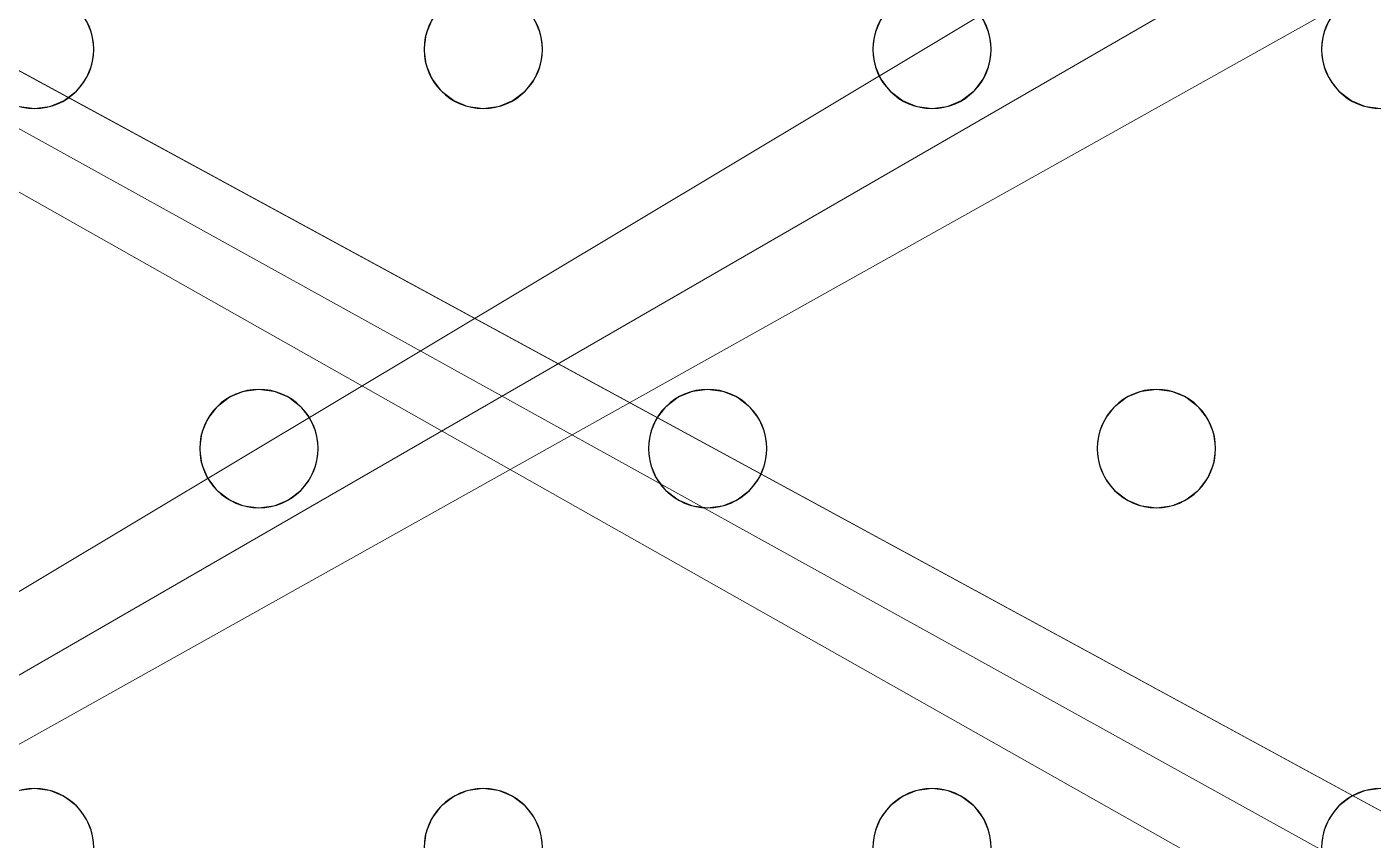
# Model space of a CAD drawing. Header units: millimetres. Extents: x -1 to 1201, y -701 to 1.
# Drawn here: x 382 to 473, y -259.5 to -204.5 of the extents above; entities that cross this region are included whole.
import ezdxf

# ---------------------------------------------------------------- set-up
doc = ezdxf.new("R2010")
doc.units = ezdxf.units.MM
doc.layers.add('IQ_200_3D', color=1, linetype='Continuous')
doc.layers.add('IQ_204_2D', color=7, linetype='Continuous')

msp = doc.modelspace()

# ---------------------------------------------------------------- linework, layer by layer
at = {"layer": 'IQ_200_3D', "lineweight": 18}
for points, invisible_edges in [([(409.418, -204, 890), (386.013, -204, 890), (386.413, -204.965, 890), (409.019, -204.965, 890)], 5), ([(386.413, -204.965, 888), (386.013, -204, 888), (409.418, -204, 888), (409.019, -204.965, 888)], 10), ([(386.413, -204.965, 890), (386.013, -204, 890), (386.013, -204, 888), (386.413, -204.965, 888)], 10), ([(409.418, -204, 890), (409.019, -204.965, 890), (409.019, -204.965, 888), (409.418, -204, 888)], 10), ([(439.752, -204, 890), (416.347, -204, 890), (416.746, -204.965, 890), (439.352, -204.965, 890)], 5), ([(416.746, -204.965, 888), (416.347, -204, 888), (439.752, -204, 888), (439.352, -204.965, 888)], 10), ([(416.746, -204.965, 890), (416.347, -204, 890), (416.347, -204, 888), (416.746, -204.965, 888)], 10), ([(439.752, -204, 890), (439.352, -204.965, 890), (439.352, -204.965, 888), (439.752, -204, 888)], 10), ([(470.085, -204, 890), (446.68, -204, 890), (447.079, -204.965, 890)], 13), ([(447.079, -204.965, 888), (446.68, -204, 888), (470.085, -204, 888), (469.685, -204.965, 888)], 10), ([(447.079, -204.965, 890), (446.68, -204, 890), (446.68, -204, 888), (447.079, -204.965, 888)], 10), ([(447.079, -204.965, 890), (447.216, -206, 890), (469.685, -204.965, 890), (470.085, -204, 890)], 10), ([(470.085, -204, 890), (469.685, -204.965, 890), (469.685, -204.965, 888), (470.085, -204, 888)], 10), ([(409.019, -204.965, 890), (386.413, -204.965, 890), (386.549, -206, 890), (408.882, -206, 890)], 5), ([(386.549, -206, 888), (386.413, -204.965, 888), (409.019, -204.965, 888), (408.882, -206, 888)], 10), ([(386.549, -206, 890), (386.413, -204.965, 890), (386.413, -204.965, 888), (386.549, -206, 888)], 2), ([(409.019, -204.965, 890), (408.882, -206, 890), (408.882, -206, 888), (409.019, -204.965, 888)], 8), ([(439.216, -206, 890), (439.352, -204.965, 890), (416.882, -206, 890), (416.746, -207.035, 890)], 10), ([(439.352, -204.965, 890), (416.746, -204.965, 890), (416.882, -206, 890)], 13), ([(416.882, -206, 888), (416.746, -204.965, 888), (439.352, -204.965, 888), (439.216, -206, 888)], 10), ([(416.882, -206, 890), (416.746, -204.965, 890), (416.746, -204.965, 888), (416.882, -206, 888)], 2), ([(439.352, -204.965, 890), (439.216, -206, 890), (439.216, -206, 888), (439.352, -204.965, 888)], 8), ([(447.216, -206, 890), (447.079, -207.035, 890), (469.549, -206, 890), (469.685, -204.965, 890)], 10), ([(447.216, -206, 888), (447.079, -204.965, 888), (469.685, -204.965, 888), (469.549, -206, 888)], 10), ([(447.216, -206, 890), (447.079, -204.965, 890), (447.079, -204.965, 888), (447.216, -206, 888)], 2), ([(469.685, -204.965, 890), (469.549, -206, 890), (469.549, -206, 888), (469.685, -204.965, 888)], 8), ([(408.882, -206, 890), (386.549, -206, 890), (386.413, -207.035, 890), (409.019, -207.035, 890)], 5), ([(386.413, -207.035, 888), (386.549, -206, 888), (408.882, -206, 888), (409.019, -207.035, 888)], 10), ([(386.413, -207.035, 890), (386.549, -206, 890), (386.549, -206, 888), (386.413, -207.035, 888)], 8), ([(408.882, -206, 890), (409.019, -207.035, 890), (409.019, -207.035, 888), (408.882, -206, 888)], 2), ([(416.746, -207.035, 890), (416.347, -208, 890), (439.352, -207.035, 890), (439.216, -206, 890)], 10), ([(416.746, -207.035, 888), (416.882, -206, 888), (439.216, -206, 888), (439.352, -207.035, 888)], 10), ([(416.746, -207.035, 890), (416.882, -206, 890), (416.882, -206, 888), (416.746, -207.035, 888)], 8), ([(439.216, -206, 890), (439.352, -207.035, 890), (439.352, -207.035, 888), (439.216, -206, 888)], 2), ([(447.079, -207.035, 890), (446.68, -208, 890), (469.685, -207.035, 890), (469.549, -206, 890)], 10), ([(447.079, -207.035, 888), (447.216, -206, 888), (469.549, -206, 888), (469.685, -207.035, 888)], 10), ([(447.079, -207.035, 890), (447.216, -206, 890), (447.216, -206, 888), (447.079, -207.035, 888)], 8), ([(469.549, -206, 890), (469.685, -207.035, 890), (469.685, -207.035, 888), (469.549, -206, 888)], 2), ([(409.019, -207.035, 890), (386.413, -207.035, 890), (386.013, -208, 890), (409.418, -208, 890)], 5), ([(386.013, -208, 888), (386.413, -207.035, 888), (409.019, -207.035, 888), (409.418, -208, 888)], 10), ([(386.013, -208, 890), (386.413, -207.035, 890), (386.413, -207.035, 888), (386.013, -208, 888)], 10), ([(409.019, -207.035, 890), (409.418, -208, 890), (409.418, -208, 888), (409.019, -207.035, 888)], 10), ([(439.352, -207.035, 890), (416.347, -208, 890), (439.752, -208, 890)], 3), ([(439.752, -208, 888), (428.049, -229, 888), (416.347, -208, 888), (439.352, -207.035, 888)], 7), ([(416.347, -208, 888), (416.746, -207.035, 888), (439.352, -207.035, 888)], 14), ([(416.347, -208, 890), (416.746, -207.035, 890), (416.746, -207.035, 888), (416.347, -208, 888)], 10), ([(439.352, -207.035, 890), (439.752, -208, 890), (439.752, -208, 888), (439.352, -207.035, 888)], 10), ([(470.085, -208, 890), (469.685, -207.035, 890), (446.68, -208, 890)], 14), ([(446.68, -208, 888), (447.079, -207.035, 888), (469.685, -207.035, 888), (470.085, -208, 888)], 10), ([(446.68, -208, 890), (447.079, -207.035, 890), (447.079, -207.035, 888), (446.68, -208, 888)], 10), ([(469.685, -207.035, 890), (470.085, -208, 890), (470.085, -208, 888), (469.685, -207.035, 888)], 10), ([(386.013, -208, 890), (385.377, -208.828, 890), (397.716, -229, 890), (409.418, -208, 890)], 14), ([(385.377, -208.828, 888), (386.013, -208, 888), (397.716, -229, 888), (396.68, -229.136, 888)], 10), ([(385.377, -208.828, 890), (386.013, -208, 890), (386.013, -208, 888), (385.377, -208.828, 888)], 10), ([(386.013, -208, 888), (409.418, -208, 888), (397.716, -229, 888)], 15), ([(410.054, -208.828, 890), (409.418, -208, 890), (397.716, -229, 890)], 14), ([(410.054, -208.828, 888), (398.751, -229.136, 888), (397.716, -229, 888), (409.418, -208, 888)], 5), ([(409.418, -208, 890), (410.054, -208.828, 890), (410.054, -208.828, 888), (409.418, -208, 888)], 10), ([(428.049, -229, 890), (439.752, -208, 890), (416.347, -208, 890), (415.711, -208.828, 890)], 11), ([(428.049, -229, 888), (427.014, -229.136, 888), (415.711, -208.828, 888), (416.347, -208, 888)], 10), ([(415.711, -208.828, 890), (416.347, -208, 890), (416.347, -208, 888), (415.711, -208.828, 888)], 10), ([(440.387, -208.828, 890), (439.752, -208, 890), (428.049, -229, 890), (429.084, -229.136, 890)], 10), ([(440.387, -208.828, 888), (429.084, -229.136, 888), (428.049, -229, 888), (439.752, -208, 888)], 5), ([(439.752, -208, 890), (440.387, -208.828, 890), (440.387, -208.828, 888), (439.752, -208, 888)], 10), ([(446.68, -208, 890), (446.044, -208.828, 890), (458.382, -229, 890), (470.085, -208, 890)], 14), ([(446.044, -208.828, 888), (446.68, -208, 888), (458.382, -229, 888), (457.347, -229.136, 888)], 10), ([(446.044, -208.828, 890), (446.68, -208, 890), (446.68, -208, 888), (446.044, -208.828, 888)], 10), ([(470.085, -208, 888), (470.721, -208.828, 888), (458.382, -229, 888), (446.68, -208, 888)], 14), ([(470.721, -208.828, 890), (470.085, -208, 890), (458.382, -229, 890), (459.418, -229.136, 890)], 10), ([(470.085, -208, 890), (470.721, -208.828, 890), (470.721, -208.828, 888), (470.085, -208, 888)], 10), ([(385.377, -208.828, 890), (384.549, -209.464, 890), (396.68, -229.136, 890), (397.716, -229, 890)], 10), ([(384.549, -209.464, 888), (385.377, -208.828, 888), (396.68, -229.136, 888), (395.716, -229.536, 888)], 10), ([(384.549, -209.464, 890), (385.377, -208.828, 890), (385.377, -208.828, 888), (384.549, -209.464, 888)], 10), ([(398.751, -229.136, 890), (410.882, -209.464, 890), (410.054, -208.828, 890), (397.716, -229, 890)], 5), ([(410.882, -209.464, 888), (398.751, -229.136, 888), (410.054, -208.828, 888)], 3), ([(410.054, -208.828, 890), (410.882, -209.464, 890), (410.882, -209.464, 888), (410.054, -208.828, 888)], 10), ([(415.711, -208.828, 890), (414.882, -209.464, 890), (427.014, -229.136, 890), (428.049, -229, 890)], 10), ([(427.014, -229.136, 888), (426.049, -229.536, 888), (414.882, -209.464, 888), (415.711, -208.828, 888)], 10), ([(414.882, -209.464, 890), (415.711, -208.828, 890), (415.711, -208.828, 888), (414.882, -209.464, 888)], 10), ([(441.216, -209.464, 890), (440.387, -208.828, 890), (429.084, -229.136, 890), (430.049, -229.536, 890)], 10), ([(429.084, -229.136, 888), (440.387, -208.828, 888), (441.216, -209.464, 888)], 13), ([(440.387, -208.828, 890), (441.216, -209.464, 890), (441.216, -209.464, 888), (440.387, -208.828, 888)], 10), ([(446.044, -208.828, 890), (445.216, -209.464, 890), (457.347, -229.136, 890), (458.382, -229, 890)], 10), ([(445.216, -209.464, 888), (446.044, -208.828, 888), (457.347, -229.136, 888), (456.382, -229.536, 888)], 10), ([(445.216, -209.464, 890), (446.044, -208.828, 890), (446.044, -208.828, 888), (445.216, -209.464, 888)], 10), ([(470.721, -208.828, 888), (471.549, -209.464, 888), (459.418, -229.136, 888), (458.382, -229, 888)], 10), ([(471.549, -209.464, 890), (470.721, -208.828, 890), (459.418, -229.136, 890), (460.382, -229.536, 890)], 10), ([(470.721, -208.828, 890), (471.549, -209.464, 890), (471.549, -209.464, 888), (470.721, -208.828, 888)], 10), ([(381.514, -209.864, 888), (382.549, -210, 888), (370.211, -230.172, 888), (369.382, -229.536, 888)], 10), ([(381.514, -209.864, 890), (370.211, -230.172, 890), (382.549, -210, 890)], 3), ([(370.847, -231, 890), (394.252, -231, 890), (382.549, -210, 890), (370.211, -230.172, 890)], 7), ([(370.847, -231, 888), (370.211, -230.172, 888), (382.549, -210, 888), (394.252, -231, 888)], 14), ([(382.549, -210, 888), (381.514, -209.864, 888), (381.514, -209.864, 890), (382.549, -210, 890)], 10), ([(383.584, -209.864, 890), (382.549, -210, 890), (394.887, -230.172, 890), (395.716, -229.536, 890)], 10), ([(394.887, -230.172, 888), (382.549, -210, 888), (383.584, -209.864, 888), (395.716, -229.536, 888)], 5), ([(383.584, -209.864, 888), (382.549, -210, 888), (382.549, -210, 890), (383.584, -209.864, 890)], 10), ([(394.252, -231, 890), (394.887, -230.172, 890), (382.549, -210, 890)], 14), ([(382.549, -210, 888), (394.887, -230.172, 888), (394.252, -231, 888)], 13), ([(384.549, -209.464, 890), (383.584, -209.864, 890), (395.716, -229.536, 890), (396.68, -229.136, 890)], 10), ([(395.716, -229.536, 888), (383.584, -209.864, 888), (384.549, -209.464, 888)], 13), ([(383.584, -209.864, 890), (384.549, -209.464, 890), (384.549, -209.464, 888), (383.584, -209.864, 888)], 10), ([(410.882, -209.464, 890), (398.751, -229.136, 890), (399.716, -229.536, 890)], 13), ([(399.716, -229.536, 888), (398.751, -229.136, 888), (410.882, -209.464, 888), (411.847, -209.864, 888)], 10), ([(411.847, -209.864, 890), (410.882, -209.464, 890), (399.716, -229.536, 890), (400.544, -230.172, 890)], 10), ([(411.847, -209.864, 888), (412.882, -210, 888), (400.544, -230.172, 888), (399.716, -229.536, 888)], 10), ([(412.882, -210, 890), (411.847, -209.864, 890), (400.544, -230.172, 890), (401.18, -231, 890)], 10), ([(401.18, -231, 888), (400.544, -230.172, 888), (412.882, -210, 888), (424.585, -231, 888)], 14), ([(424.585, -231, 890), (412.882, -210, 890), (401.18, -231, 890), (424.185, -231.965, 890)], 7), ([(410.882, -209.464, 890), (411.847, -209.864, 890), (411.847, -209.864, 888), (410.882, -209.464, 888)], 10), ([(412.882, -210, 888), (411.847, -209.864, 888), (411.847, -209.864, 890), (412.882, -210, 890)], 10), ([(425.221, -230.172, 890), (426.049, -229.536, 890), (413.918, -209.864, 890), (412.882, -210, 890)], 10), ([(425.221, -230.172, 888), (424.585, -231, 888), (412.882, -210, 888), (413.918, -209.864, 888)], 10), ([(413.918, -209.864, 888), (412.882, -210, 888), (412.882, -210, 890), (413.918, -209.864, 890)], 10), ([(425.221, -230.172, 890), (412.882, -210, 890), (424.585, -231, 890)], 3), ([(414.882, -209.464, 890), (413.918, -209.864, 890), (426.049, -229.536, 890), (427.014, -229.136, 890)], 10), ([(426.049, -229.536, 888), (425.221, -230.172, 888), (413.918, -209.864, 888), (414.882, -209.464, 888)], 10), ([(413.918, -209.864, 890), (414.882, -209.464, 890), (414.882, -209.464, 888), (413.918, -209.864, 888)], 10), ([(430.049, -229.536, 888), (429.084, -229.136, 888), (441.216, -209.464, 888), (442.18, -209.864, 888)], 10), ([(442.18, -209.864, 890), (441.216, -209.464, 890), (430.049, -229.536, 890), (430.878, -230.172, 890)], 10), ([(442.18, -209.864, 888), (443.216, -210, 888), (430.878, -230.172, 888), (430.049, -229.536, 888)], 10), ([(443.216, -210, 890), (442.18, -209.864, 890), (430.878, -230.172, 890), (431.513, -231, 890)], 10), ([(431.513, -231, 888), (430.878, -230.172, 888), (443.216, -210, 888), (454.918, -231, 888)], 14), ([(443.216, -210, 890), (431.513, -231, 890), (454.918, -231, 890), (455.554, -230.172, 890)], 11), ([(441.216, -209.464, 890), (442.18, -209.864, 890), (442.18, -209.864, 888), (441.216, -209.464, 888)], 10), ([(443.216, -210, 888), (442.18, -209.864, 888), (442.18, -209.864, 890), (443.216, -210, 890)], 10), ([(444.251, -209.864, 890), (443.216, -210, 890), (455.554, -230.172, 890), (456.382, -229.536, 890)], 10), ([(443.216, -210, 888), (444.251, -209.864, 888), (455.554, -230.172, 888), (454.918, -231, 888)], 10), ([(444.251, -209.864, 888), (443.216, -210, 888), (443.216, -210, 890), (444.251, -209.864, 890)], 10), ([(445.216, -209.464, 890), (444.251, -209.864, 890), (456.382, -229.536, 890), (457.347, -229.136, 890)], 10), ([(444.251, -209.864, 888), (445.216, -209.464, 888), (456.382, -229.536, 888), (455.554, -230.172, 888)], 10), ([(444.251, -209.864, 890), (445.216, -209.464, 890), (445.216, -209.464, 888), (444.251, -209.864, 888)], 10), ([(460.382, -229.536, 888), (459.418, -229.136, 888), (471.549, -209.464, 888), (472.514, -209.864, 888)], 10), ([(471.549, -209.464, 890), (460.382, -229.536, 890), (472.514, -209.864, 890)], 3), ([(461.211, -230.172, 890), (473.549, -210, 890), (472.514, -209.864, 890), (460.382, -229.536, 890)], 5), ([(461.211, -230.172, 888), (460.382, -229.536, 888), (472.514, -209.864, 888), (473.549, -210, 888)], 10), ([(461.847, -231, 890), (485.252, -231, 890), (473.549, -210, 890), (461.211, -230.172, 890)], 7), ([(461.847, -231, 888), (461.211, -230.172, 888), (473.549, -210, 888), (485.252, -231, 888)], 14), ([(471.549, -209.464, 890), (472.514, -209.864, 890), (472.514, -209.864, 888), (471.549, -209.464, 888)], 10), ([(473.549, -210, 888), (472.514, -209.864, 888), (472.514, -209.864, 890), (473.549, -210, 890)], 10), ([(396.68, -229.136, 890), (395.716, -229.536, 890), (395.716, -229.536, 888), (396.68, -229.136, 888)], 10), ([(396.68, -229.136, 888), (397.716, -229, 888), (397.716, -229, 890), (396.68, -229.136, 890)], 10), ([(397.716, -229, 888), (398.751, -229.136, 888), (398.751, -229.136, 890), (397.716, -229, 890)], 10), ([(399.716, -229.536, 890), (398.751, -229.136, 890), (398.751, -229.136, 888), (399.716, -229.536, 888)], 10), ([(427.014, -229.136, 890), (426.049, -229.536, 890), (426.049, -229.536, 888), (427.014, -229.136, 888)], 10), ([(427.014, -229.136, 888), (428.049, -229, 888), (428.049, -229, 890), (427.014, -229.136, 890)], 10), ([(428.049, -229, 888), (429.084, -229.136, 888), (429.084, -229.136, 890), (428.049, -229, 890)], 10), ([(430.049, -229.536, 890), (429.084, -229.136, 890), (429.084, -229.136, 888), (430.049, -229.536, 888)], 10), ([(457.347, -229.136, 890), (456.382, -229.536, 890), (456.382, -229.536, 888), (457.347, -229.136, 888)], 10), ([(457.347, -229.136, 888), (458.382, -229, 888), (458.382, -229, 890), (457.347, -229.136, 890)], 10), ([(458.382, -229, 888), (459.418, -229.136, 888), (459.418, -229.136, 890), (458.382, -229, 890)], 10), ([(460.382, -229.536, 890), (459.418, -229.136, 890), (459.418, -229.136, 888), (460.382, -229.536, 888)], 10), ([(394.887, -230.172, 890), (394.252, -231, 890), (394.252, -231, 888), (394.887, -230.172, 888)], 10), ([(395.716, -229.536, 890), (394.887, -230.172, 890), (394.887, -230.172, 888), (395.716, -229.536, 888)], 10), ([(400.544, -230.172, 890), (399.716, -229.536, 890), (399.716, -229.536, 888), (400.544, -230.172, 888)], 10), ([(401.18, -231, 890), (400.544, -230.172, 890), (400.544, -230.172, 888), (401.18, -231, 888)], 10), ([(425.221, -230.172, 890), (424.585, -231, 890), (424.585, -231, 888), (425.221, -230.172, 888)], 10), ([(426.049, -229.536, 890), (425.221, -230.172, 890), (425.221, -230.172, 888), (426.049, -229.536, 888)], 10), ([(430.878, -230.172, 890), (430.049, -229.536, 890), (430.049, -229.536, 888), (430.878, -230.172, 888)], 10), ([(431.513, -231, 890), (430.878, -230.172, 890), (430.878, -230.172, 888), (431.513, -231, 888)], 10), ([(455.554, -230.172, 890), (454.918, -231, 890), (454.918, -231, 888), (455.554, -230.172, 888)], 10), ([(456.382, -229.536, 890), (455.554, -230.172, 890), (455.554, -230.172, 888), (456.382, -229.536, 888)], 10), ([(461.211, -230.172, 890), (460.382, -229.536, 890), (460.382, -229.536, 888), (461.211, -230.172, 888)], 10), ([(461.847, -231, 890), (461.211, -230.172, 890), (461.211, -230.172, 888), (461.847, -231, 888)], 10), ([(370.847, -231, 890), (371.246, -231.965, 890), (393.852, -231.965, 890), (394.252, -231, 890)], 10), ([(393.852, -231.965, 888), (371.246, -231.965, 888), (370.847, -231, 888), (394.252, -231, 888)], 5), ([(394.252, -231, 890), (393.852, -231.965, 890), (393.852, -231.965, 888), (394.252, -231, 888)], 10), ([(401.18, -231, 890), (401.579, -231.965, 890), (424.185, -231.965, 890)], 14), ([(424.185, -231.965, 888), (401.579, -231.965, 888), (401.18, -231, 888), (424.585, -231, 888)], 5), ([(401.579, -231.965, 890), (401.18, -231, 890), (401.18, -231, 888), (401.579, -231.965, 888)], 10), ([(424.585, -231, 890), (424.185, -231.965, 890), (424.185, -231.965, 888), (424.585, -231, 888)], 10), ([(431.513, -231, 890), (431.913, -231.965, 890), (454.519, -231.965, 890), (454.918, -231, 890)], 10), ([(454.519, -231.965, 888), (431.913, -231.965, 888), (431.513, -231, 888), (454.918, -231, 888)], 5), ([(431.913, -231.965, 890), (431.513, -231, 890), (431.513, -231, 888), (431.913, -231.965, 888)], 10), ([(454.918, -231, 890), (454.519, -231.965, 890), (454.519, -231.965, 888), (454.918, -231, 888)], 10), ([(484.852, -231.965, 890), (461.847, -231, 890), (462.246, -231.965, 890), (484.716, -233, 890)], 5), ([(485.252, -231, 890), (461.847, -231, 890), (484.852, -231.965, 890)], 3), ([(484.852, -231.965, 888), (462.246, -231.965, 888), (461.847, -231, 888), (485.252, -231, 888)], 5), ([(462.246, -231.965, 890), (461.847, -231, 890), (461.847, -231, 888), (462.246, -231.965, 888)], 10), ([(371.246, -231.965, 890), (371.382, -233, 890), (393.716, -233, 890), (393.852, -231.965, 890)], 10), ([(393.716, -233, 888), (371.382, -233, 888), (371.246, -231.965, 888), (393.852, -231.965, 888)], 5), ([(393.852, -231.965, 890), (393.716, -233, 890), (393.716, -233, 888), (393.852, -231.965, 888)], 8), ([(401.579, -231.965, 890), (401.716, -233, 890), (424.049, -233, 890), (424.185, -231.965, 890)], 10), ([(424.049, -233, 888), (401.716, -233, 888), (401.579, -231.965, 888), (424.185, -231.965, 888)], 5), ([(401.716, -233, 890), (401.579, -231.965, 890), (401.579, -231.965, 888), (401.716, -233, 888)], 2), ([(424.185, -231.965, 890), (424.049, -233, 890), (424.049, -233, 888), (424.185, -231.965, 888)], 8), ([(431.913, -231.965, 890), (432.049, -233, 890), (454.382, -233, 890), (454.519, -231.965, 890)], 10), ([(454.382, -233, 888), (432.049, -233, 888), (431.913, -231.965, 888), (454.519, -231.965, 888)], 5), ([(432.049, -233, 890), (431.913, -231.965, 890), (431.913, -231.965, 888), (432.049, -233, 888)], 2), ([(454.519, -231.965, 890), (454.382, -233, 890), (454.382, -233, 888), (454.519, -231.965, 888)], 8), ([(484.716, -233, 890), (462.246, -231.965, 890), (462.382, -233, 890)], 13), ([(484.716, -233, 888), (462.382, -233, 888), (462.246, -231.965, 888), (484.852, -231.965, 888)], 5), ([(462.382, -233, 890), (462.246, -231.965, 890), (462.246, -231.965, 888), (462.382, -233, 888)], 2), ([(393.716, -233, 890), (371.382, -233, 890), (371.246, -234.035, 890), (393.852, -234.035, 890)], 5), ([(393.716, -233, 888), (393.852, -234.035, 888), (371.246, -234.035, 888), (371.382, -233, 888)], 10), ([(393.716, -233, 890), (393.852, -234.035, 890), (393.852, -234.035, 888), (393.716, -233, 888)], 2), ([(424.049, -233, 890), (401.716, -233, 890), (401.579, -234.035, 890), (424.185, -234.035, 890)], 5), ([(424.049, -233, 888), (424.185, -234.035, 888), (401.579, -234.035, 888), (401.716, -233, 888)], 10), ([(401.579, -234.035, 890), (401.716, -233, 890), (401.716, -233, 888), (401.579, -234.035, 888)], 8), ([(424.049, -233, 890), (424.185, -234.035, 890), (424.185, -234.035, 888), (424.049, -233, 888)], 2), ([(454.382, -233, 890), (432.049, -233, 890), (431.913, -234.035, 890), (454.519, -234.035, 890)], 5), ([(454.382, -233, 888), (454.519, -234.035, 888), (431.913, -234.035, 888), (432.049, -233, 888)], 10), ([(431.913, -234.035, 890), (432.049, -233, 890), (432.049, -233, 888), (431.913, -234.035, 888)], 8), ([(454.382, -233, 890), (454.519, -234.035, 890), (454.519, -234.035, 888), (454.382, -233, 888)], 2), ([(484.716, -233, 890), (462.382, -233, 890), (462.246, -234.035, 890), (484.852, -234.035, 890)], 5), ([(484.716, -233, 888), (484.852, -234.035, 888), (462.246, -234.035, 888), (462.382, -233, 888)], 10), ([(462.246, -234.035, 890), (462.382, -233, 890), (462.382, -233, 888), (462.246, -234.035, 888)], 8), ([(393.852, -234.035, 890), (371.246, -234.035, 890), (370.847, -235, 890)], 13), ([(370.847, -235, 890), (382.549, -256, 890), (394.252, -235, 890), (393.852, -234.035, 890)], 11), ([(393.852, -234.035, 888), (394.252, -235, 888), (370.847, -235, 888), (371.246, -234.035, 888)], 10), ([(393.852, -234.035, 890), (394.252, -235, 890), (394.252, -235, 888), (393.852, -234.035, 888)], 10), ([(424.185, -234.035, 890), (401.579, -234.035, 890), (401.18, -235, 890), (424.585, -235, 890)], 5), ([(401.18, -235, 888), (424.185, -234.035, 888), (424.585, -235, 888), (412.882, -256, 888)], 13), ([(424.185, -234.035, 888), (401.18, -235, 888), (401.579, -234.035, 888)], 13), ([(401.18, -235, 890), (401.579, -234.035, 890), (401.579, -234.035, 888), (401.18, -235, 888)], 10), ([(424.185, -234.035, 890), (424.585, -235, 890), (424.585, -235, 888), (424.185, -234.035, 888)], 10), ([(454.519, -234.035, 890), (431.913, -234.035, 890), (431.513, -235, 890)], 13), ([(431.513, -235, 890), (443.216, -256, 890), (454.918, -235, 890), (454.519, -234.035, 890)], 11), ([(431.513, -235, 888), (454.519, -234.035, 888), (454.918, -235, 888), (443.216, -256, 888)], 13), ([(454.519, -234.035, 888), (431.513, -235, 888), (431.913, -234.035, 888)], 13), ([(431.513, -235, 890), (431.913, -234.035, 890), (431.913, -234.035, 888), (431.513, -235, 888)], 10), ([(454.519, -234.035, 890), (454.918, -235, 890), (454.918, -235, 888), (454.519, -234.035, 888)], 10), ([(484.852, -234.035, 890), (462.246, -234.035, 890), (461.847, -235, 890), (485.252, -235, 890)], 5), ([(484.852, -234.035, 888), (485.252, -235, 888), (461.847, -235, 888), (462.246, -234.035, 888)], 10), ([(461.847, -235, 890), (462.246, -234.035, 890), (462.246, -234.035, 888), (461.847, -235, 888)], 10), ([(370.847, -235, 890), (370.211, -235.828, 890), (382.549, -256, 890)], 14), ([(382.549, -256, 888), (370.211, -235.828, 888), (370.847, -235, 888), (394.252, -235, 888)], 13), ([(394.887, -235.828, 890), (394.252, -235, 890), (382.549, -256, 890), (383.584, -256.136, 890)], 10), ([(394.887, -235.828, 888), (383.584, -256.136, 888), (382.549, -256, 888), (394.252, -235, 888)], 5), ([(394.252, -235, 890), (394.887, -235.828, 890), (394.887, -235.828, 888), (394.252, -235, 888)], 10), ([(412.882, -256, 890), (424.585, -235, 890), (401.18, -235, 890), (400.544, -235.828, 890)], 11), ([(400.544, -235.828, 888), (401.18, -235, 888), (412.882, -256, 888)], 14), ([(400.544, -235.828, 890), (401.18, -235, 890), (401.18, -235, 888), (400.544, -235.828, 888)], 10), ([(425.221, -235.828, 890), (424.585, -235, 890), (412.882, -256, 890), (413.918, -256.136, 890)], 10), ([(425.221, -235.828, 888), (413.918, -256.136, 888), (412.882, -256, 888), (424.585, -235, 888)], 5), ([(424.585, -235, 890), (425.221, -235.828, 890), (425.221, -235.828, 888), (424.585, -235, 888)], 10), ([(443.216, -256, 890), (431.513, -235, 890), (430.878, -235.828, 890)], 13), ([(443.216, -256, 888), (442.18, -256.136, 888), (430.878, -235.828, 888), (431.513, -235, 888)], 10), ([(430.878, -235.828, 890), (431.513, -235, 890), (431.513, -235, 888), (430.878, -235.828, 888)], 10), ([(455.554, -235.828, 890), (454.918, -235, 890), (443.216, -256, 890), (444.251, -256.136, 890)], 10), ([(455.554, -235.828, 888), (444.251, -256.136, 888), (443.216, -256, 888), (454.918, -235, 888)], 5), ([(454.918, -235, 890), (455.554, -235.828, 890), (455.554, -235.828, 888), (454.918, -235, 888)], 10), ([(461.847, -235, 890), (461.211, -235.828, 890), (473.549, -256, 890), (485.252, -235, 890)], 14), ([(473.549, -256, 888), (472.514, -256.136, 888), (461.211, -235.828, 888), (461.847, -235, 888)], 10), ([(461.211, -235.828, 890), (461.847, -235, 890), (461.847, -235, 888), (461.211, -235.828, 888)], 10), ([(473.549, -256, 888), (461.847, -235, 888), (485.252, -235, 888), (485.887, -235.828, 888)], 11), ([(370.211, -235.828, 890), (369.382, -236.464, 890), (381.514, -256.136, 890), (382.549, -256, 890)], 10), ([(370.211, -235.828, 888), (382.549, -256, 888), (381.514, -256.136, 888), (369.382, -236.464, 888)], 5), ([(383.584, -256.136, 890), (384.549, -256.536, 890), (395.716, -236.464, 890), (394.887, -235.828, 890)], 10), ([(395.716, -236.464, 888), (384.549, -256.536, 888), (383.584, -256.136, 888), (394.887, -235.828, 888)], 5), ([(384.549, -256.536, 890), (385.377, -257.172, 890), (396.68, -236.864, 890), (395.716, -236.464, 890)], 10), ([(384.549, -256.536, 888), (395.716, -236.464, 888), (396.68, -236.864, 888)], 13), ([(394.887, -235.828, 890), (395.716, -236.464, 890), (395.716, -236.464, 888), (394.887, -235.828, 888)], 10), ([(395.716, -236.464, 890), (396.68, -236.864, 890), (396.68, -236.864, 888), (395.716, -236.464, 888)], 10), ([(399.716, -236.464, 890), (398.751, -236.864, 890), (410.882, -256.536, 890), (411.847, -256.136, 890)], 10), ([(399.716, -236.464, 888), (411.847, -256.136, 888), (410.882, -256.536, 888), (398.751, -236.864, 888)], 5), ([(398.751, -236.864, 890), (399.716, -236.464, 890), (399.716, -236.464, 888), (398.751, -236.864, 888)], 10), ([(400.544, -235.828, 890), (399.716, -236.464, 890), (411.847, -256.136, 890), (412.882, -256, 890)], 10), ([(400.544, -235.828, 888), (412.882, -256, 888), (411.847, -256.136, 888), (399.716, -236.464, 888)], 5), ([(399.716, -236.464, 890), (400.544, -235.828, 890), (400.544, -235.828, 888), (399.716, -236.464, 888)], 10), ([(413.918, -256.136, 890), (414.882, -256.536, 890), (426.049, -236.464, 890), (425.221, -235.828, 890)], 10), ([(426.049, -236.464, 888), (414.882, -256.536, 888), (413.918, -256.136, 888), (425.221, -235.828, 888)], 5), ([(414.882, -256.536, 890), (415.711, -257.172, 890), (427.014, -236.864, 890), (426.049, -236.464, 890)], 10), ([(414.882, -256.536, 888), (426.049, -236.464, 888), (427.014, -236.864, 888)], 13), ([(425.221, -235.828, 890), (426.049, -236.464, 890), (426.049, -236.464, 888), (425.221, -235.828, 888)], 10), ([(426.049, -236.464, 890), (427.014, -236.864, 890), (427.014, -236.864, 888), (426.049, -236.464, 888)], 10), ([(430.049, -236.464, 890), (429.084, -236.864, 890), (441.216, -256.536, 890), (442.18, -256.136, 890)], 10), ([(430.049, -236.464, 888), (442.18, -256.136, 888), (441.216, -256.536, 888), (429.084, -236.864, 888)], 5), ([(429.084, -236.864, 890), (430.049, -236.464, 890), (430.049, -236.464, 888), (429.084, -236.864, 888)], 10), ([(430.878, -235.828, 890), (430.049, -236.464, 890), (442.18, -256.136, 890), (443.216, -256, 890)], 10), ([(442.18, -256.136, 888), (430.049, -236.464, 888), (430.878, -235.828, 888)], 13), ([(430.049, -236.464, 890), (430.878, -235.828, 890), (430.878, -235.828, 888), (430.049, -236.464, 888)], 10), ([(444.251, -256.136, 890), (445.216, -256.536, 890), (456.382, -236.464, 890), (455.554, -235.828, 890)], 10), ([(455.554, -235.828, 888), (456.382, -236.464, 888), (444.251, -256.136, 888)], 14), ([(445.216, -256.536, 888), (444.251, -256.136, 888), (456.382, -236.464, 888), (457.347, -236.864, 888)], 10), ([(445.216, -256.536, 890), (446.044, -257.172, 890), (457.347, -236.864, 890), (456.382, -236.464, 890)], 10), ([(455.554, -235.828, 890), (456.382, -236.464, 890), (456.382, -236.464, 888), (455.554, -235.828, 888)], 10), ([(456.382, -236.464, 890), (457.347, -236.864, 890), (457.347, -236.864, 888), (456.382, -236.464, 888)], 10), ([(460.382, -236.464, 890), (459.418, -236.864, 890), (471.549, -256.536, 890), (472.514, -256.136, 890)], 10), ([(471.549, -256.536, 888), (470.721, -257.172, 888), (459.418, -236.864, 888), (460.382, -236.464, 888)], 10), ([(459.418, -236.864, 890), (460.382, -236.464, 890), (460.382, -236.464, 888), (459.418, -236.864, 888)], 10), ([(461.211, -235.828, 890), (460.382, -236.464, 890), (472.514, -256.136, 890), (473.549, -256, 890)], 10), ([(472.514, -256.136, 888), (471.549, -256.536, 888), (460.382, -236.464, 888), (461.211, -235.828, 888)], 10), ([(460.382, -236.464, 890), (461.211, -235.828, 890), (461.211, -235.828, 888), (460.382, -236.464, 888)], 10), ([(385.377, -257.172, 888), (384.549, -256.536, 888), (396.68, -236.864, 888), (397.716, -237, 888)], 10), ([(385.377, -257.172, 890), (386.013, -258, 890), (397.716, -237, 890), (396.68, -236.864, 890)], 10), ([(386.013, -258, 888), (385.377, -257.172, 888), (397.716, -237, 888), (409.418, -258, 888)], 14), ([(409.418, -258, 890), (397.716, -237, 890), (386.013, -258, 890), (409.019, -258.965, 890)], 7), ([(397.716, -237, 888), (396.68, -236.864, 888), (396.68, -236.864, 890), (397.716, -237, 890)], 10), ([(397.716, -237, 890), (409.418, -258, 890), (410.054, -257.172, 890), (398.751, -236.864, 890)], 5), ([(410.054, -257.172, 888), (409.418, -258, 888), (397.716, -237, 888), (398.751, -236.864, 888)], 10), ([(398.751, -236.864, 888), (397.716, -237, 888), (397.716, -237, 890), (398.751, -236.864, 890)], 10), ([(410.882, -256.536, 890), (398.751, -236.864, 890), (410.054, -257.172, 890)], 3), ([(398.751, -236.864, 888), (410.882, -256.536, 888), (410.054, -257.172, 888)], 13), ([(415.711, -257.172, 888), (414.882, -256.536, 888), (427.014, -236.864, 888), (428.049, -237, 888)], 10), ([(428.049, -237, 890), (427.014, -236.864, 890), (415.711, -257.172, 890), (416.347, -258, 890)], 10), ([(416.347, -258, 888), (415.711, -257.172, 888), (428.049, -237, 888)], 14), ([(439.752, -258, 890), (440.387, -257.172, 890), (428.049, -237, 890), (416.347, -258, 890)], 14), ([(416.347, -258, 888), (428.049, -237, 888), (439.752, -258, 888), (439.352, -258.965, 888)], 11), ([(428.049, -237, 888), (427.014, -236.864, 888), (427.014, -236.864, 890), (428.049, -237, 890)], 10), ([(440.387, -257.172, 890), (441.216, -256.536, 890), (429.084, -236.864, 890), (428.049, -237, 890)], 10), ([(429.084, -236.864, 888), (441.216, -256.536, 888), (440.387, -257.172, 888), (428.049, -237, 888)], 5), ([(429.084, -236.864, 888), (428.049, -237, 888), (428.049, -237, 890), (429.084, -236.864, 890)], 10), ([(440.387, -257.172, 888), (439.752, -258, 888), (428.049, -237, 888)], 14), ([(446.044, -257.172, 888), (445.216, -256.536, 888), (457.347, -236.864, 888), (458.382, -237, 888)], 10), ([(446.044, -257.172, 890), (446.68, -258, 890), (458.382, -237, 890), (457.347, -236.864, 890)], 10), ([(446.68, -258, 888), (446.044, -257.172, 888), (458.382, -237, 888), (470.085, -258, 888)], 14), ([(458.382, -237, 890), (446.68, -258, 890), (470.085, -258, 890)], 15), ([(458.382, -237, 888), (457.347, -236.864, 888), (457.347, -236.864, 890), (458.382, -237, 890)], 10), ([(458.382, -237, 890), (470.085, -258, 890), (470.721, -257.172, 890), (459.418, -236.864, 890)], 5), ([(470.721, -257.172, 888), (470.085, -258, 888), (458.382, -237, 888), (459.418, -236.864, 888)], 10), ([(459.418, -236.864, 888), (458.382, -237, 888), (458.382, -237, 890), (459.418, -236.864, 890)], 10), ([(471.549, -256.536, 890), (459.418, -236.864, 890), (470.721, -257.172, 890)], 3), ([(381.514, -256.136, 888), (382.549, -256, 888), (382.549, -256, 890), (381.514, -256.136, 890)], 10), ([(382.549, -256, 888), (383.584, -256.136, 888), (383.584, -256.136, 890), (382.549, -256, 890)], 10), ([(384.549, -256.536, 890), (383.584, -256.136, 890), (383.584, -256.136, 888), (384.549, -256.536, 888)], 10), ([(385.377, -257.172, 890), (384.549, -256.536, 890), (384.549, -256.536, 888), (385.377, -257.172, 888)], 10), ([(410.882, -256.536, 890), (410.054, -257.172, 890), (410.054, -257.172, 888), (410.882, -256.536, 888)], 10), ([(411.847, -256.136, 890), (410.882, -256.536, 890), (410.882, -256.536, 888), (411.847, -256.136, 888)], 10), ([(411.847, -256.136, 888), (412.882, -256, 888), (412.882, -256, 890), (411.847, -256.136, 890)], 10), ([(412.882, -256, 888), (413.918, -256.136, 888), (413.918, -256.136, 890), (412.882, -256, 890)], 10), ([(414.882, -256.536, 890), (413.918, -256.136, 890), (413.918, -256.136, 888), (414.882, -256.536, 888)], 10), ([(415.711, -257.172, 890), (414.882, -256.536, 890), (414.882, -256.536, 888), (415.711, -257.172, 888)], 10), ([(441.216, -256.536, 890), (440.387, -257.172, 890), (440.387, -257.172, 888), (441.216, -256.536, 888)], 10), ([(442.18, -256.136, 890), (441.216, -256.536, 890), (441.216, -256.536, 888), (442.18, -256.136, 888)], 10), ([(442.18, -256.136, 888), (443.216, -256, 888), (443.216, -256, 890), (442.18, -256.136, 890)], 10), ([(443.216, -256, 888), (444.251, -256.136, 888), (444.251, -256.136, 890), (443.216, -256, 890)], 10), ([(445.216, -256.536, 890), (444.251, -256.136, 890), (444.251, -256.136, 888), (445.216, -256.536, 888)], 10), ([(446.044, -257.172, 890), (445.216, -256.536, 890), (445.216, -256.536, 888), (446.044, -257.172, 888)], 10), ([(471.549, -256.536, 890), (470.721, -257.172, 890), (470.721, -257.172, 888), (471.549, -256.536, 888)], 10), ([(472.514, -256.136, 890), (471.549, -256.536, 890), (471.549, -256.536, 888), (472.514, -256.136, 888)], 10), ([(472.514, -256.136, 888), (473.549, -256, 888), (473.549, -256, 890), (472.514, -256.136, 890)], 10), ([(386.013, -258, 890), (385.377, -257.172, 890), (385.377, -257.172, 888), (386.013, -258, 888)], 10), ([(410.054, -257.172, 890), (409.418, -258, 890), (409.418, -258, 888), (410.054, -257.172, 888)], 10), ([(416.347, -258, 890), (415.711, -257.172, 890), (415.711, -257.172, 888), (416.347, -258, 888)], 10), ([(440.387, -257.172, 890), (439.752, -258, 890), (439.752, -258, 888), (440.387, -257.172, 888)], 10), ([(446.68, -258, 890), (446.044, -257.172, 890), (446.044, -257.172, 888), (446.68, -258, 888)], 10), ([(470.721, -257.172, 890), (470.085, -258, 890), (470.085, -258, 888), (470.721, -257.172, 888)], 10), ([(409.019, -258.965, 890), (386.013, -258, 890), (386.413, -258.965, 890), (408.882, -260, 890)], 5), ([(409.019, -258.965, 888), (386.413, -258.965, 888), (386.013, -258, 888), (409.418, -258, 888)], 5), ([(386.413, -258.965, 890), (386.013, -258, 890), (386.013, -258, 888), (386.413, -258.965, 888)], 10), ([(409.418, -258, 890), (409.019, -258.965, 890), (409.019, -258.965, 888), (409.418, -258, 888)], 10), ([(416.347, -258, 890), (416.746, -258.965, 890), (439.352, -258.965, 890), (439.752, -258, 890)], 10), ([(416.746, -258.965, 888), (416.347, -258, 888), (439.352, -258.965, 888), (439.216, -260, 888)], 10), ([(416.746, -258.965, 890), (416.347, -258, 890), (416.347, -258, 888), (416.746, -258.965, 888)], 10), ([(439.752, -258, 890), (439.352, -258.965, 890), (439.352, -258.965, 888), (439.752, -258, 888)], 10), ([(446.68, -258, 890), (447.079, -258.965, 890), (469.685, -258.965, 890), (470.085, -258, 890)], 10), ([(469.685, -258.965, 888), (447.079, -258.965, 888), (446.68, -258, 888), (470.085, -258, 888)], 5), ([(447.079, -258.965, 890), (446.68, -258, 890), (446.68, -258, 888), (447.079, -258.965, 888)], 10), ([(470.085, -258, 890), (469.685, -258.965, 890), (469.685, -258.965, 888), (470.085, -258, 888)], 10), ([(408.882, -260, 890), (386.413, -258.965, 890), (386.549, -260, 890)], 13), ([(408.882, -260, 888), (386.549, -260, 888), (386.413, -258.965, 888), (409.019, -258.965, 888)], 5), ([(386.549, -260, 890), (386.413, -258.965, 890), (386.413, -258.965, 888), (386.549, -260, 888)], 2), ([(409.019, -258.965, 890), (408.882, -260, 890), (408.882, -260, 888), (409.019, -258.965, 888)], 8), ([(416.746, -258.965, 890), (416.882, -260, 890), (439.216, -260, 890), (439.352, -258.965, 890)], 10), ([(439.216, -260, 888), (439.352, -261.035, 888), (416.882, -260, 888), (416.746, -258.965, 888)], 10), ([(416.882, -260, 890), (416.746, -258.965, 890), (416.746, -258.965, 888), (416.882, -260, 888)], 2), ([(439.352, -258.965, 890), (439.216, -260, 890), (439.216, -260, 888), (439.352, -258.965, 888)], 8), ([(447.079, -258.965, 890), (447.216, -260, 890), (469.549, -260, 890), (469.685, -258.965, 890)], 10), ([(469.549, -260, 888), (447.216, -260, 888), (447.079, -258.965, 888), (469.685, -258.965, 888)], 5), ([(447.216, -260, 890), (447.079, -258.965, 890), (447.079, -258.965, 888), (447.216, -260, 888)], 2), ([(469.685, -258.965, 890), (469.549, -260, 890), (469.549, -260, 888), (469.685, -258.965, 888)], 8)]:
    msp.add_3dface(points, dxfattribs=dict(at, invisible_edges=invisible_edges))
at = {"layer": 'IQ_204_2D'}
for centre, start, end in [((382.549, -206), 0, 180), ((412.882, -206), 0, 180), ((443.216, -206), 0, 180), ((473.549, -206), 0, 180), ((382.549, -206), 180, 360), ((412.882, -206), 180, 0), ((443.216, -206), 180, 360), ((473.549, -206), 180, 0), ((397.716, -233), 0, 180), ((428.049, -233), 0, 180), ((458.382, -233), 0, 180), ((397.716, -233), 180, 360), ((428.049, -233), 180, 0), ((458.382, -233), 180, 360), ((382.549, -260), 0, 180), ((412.882, -260), 0, 180), ((443.216, -260), 0, 180), ((473.549, -260), 0, 180)]:
    msp.add_arc(centre, 4, start, end, dxfattribs=at)

# ---------------------------------------------------------------- meshes
at = {"layer": 'IQ_200_3D', "lineweight": 18}
mesh = msp.add_polyface(dxfattribs=at)
corners = [(1200, 0, 850), (1200, -700, 850), (0, -700, 850), (0, 0, 850), (810.5, -594, 850), (811.556, -602.023, 850), (814.653, -609.5, 850), (819.58, -615.92, 850), (826, -620.847, 850), (833.477, -623.944, 850), (841.5, -625, 850), (1059.5, -625, 850), (1067.523, -623.944, 850), (1075, -620.847, 850), (1081.42, -615.92, 850), (1086.347, -609.5, 850), (1089.444, -602.023, 850), (1090.5, -594, 850), (1090.5, -476, 850), (1089.444, -467.977, 850), (1086.347, -460.5, 850), (1081.42, -454.08, 850), (1075, -449.153, 850), (1067.523, -446.056, 850), (1059.5, -445, 850), (841.5, -445, 850), (833.477, -446.056, 850), (826, -449.153, 850), (819.58, -454.08, 850), (814.653, -460.5, 850), (811.556, -467.977, 850), (810.5, -476, 850)]
mesh.append_faces([[corners[k] for k in face] for face in [(29, 3, 28), (6, 2, 5), (4, 2, 31), (23, 0, 22), (13, 1, 12), (15, 1, 14), (11, 1, 10)]], dxfattribs={"vtx0": -1, "vtx1": -1})
mesh.append_faces([[corners[k] for k in face] for face in [(3, 29, 30, 2), (2, 30, 31), (0, 25, 26), (2, 6, 7), (2, 9, 10, 1), (0, 20, 21), (1, 18, 19), (1, 15, 16)]], dxfattribs={"vtx0": -1, "vtx2": -1})
mesh.append_faces([[corners[k] for k in face] for face in [(27, 28, 3), (4, 5, 2), (7, 8, 2), (8, 9, 2), (23, 24, 0), (21, 22, 0), (24, 25, 0), (13, 14, 1), (11, 12, 1), (16, 17, 1), (17, 18, 1)]], dxfattribs={"vtx1": -1, "vtx2": -1})
mesh.append_faces([[corners[k] for k in face] for face in [(26, 27, 3, 0), (19, 20, 0, 1)]], dxfattribs={"vtx1": -1, "vtx3": -1})
mesh = msp.add_polyface(dxfattribs=at)
corners = [(1200, -700, 900), (1200, -23, 900), (0, -23, 900), (0, -700, 900), (90, -35.113, 900), (1110, -35.113, 900), (1129.382, -37.665, 900), (1147.443, -45.146, 900), (1162.953, -57.047, 900), (1174.854, -72.557, 900), (1182.335, -90.618, 900), (1184.887, -110, 900), (1184.887, -610, 900), (1182.335, -629.382, 900), (1174.854, -647.443, 900), (1162.953, -662.953, 900), (1147.443, -674.854, 900), (1129.382, -682.335, 900), (1110, -684.887, 900), (90, -684.887, 900), (70.618, -682.335, 900), (52.557, -674.854, 900), (37.047, -662.953, 900), (25.146, -647.443, 900), (17.665, -629.382, 900), (15.113, -610, 900), (15.113, -110, 900), (17.665, -90.618, 900), (25.146, -72.557, 900), (37.047, -57.047, 900), (52.557, -45.146, 900), (70.618, -37.665, 900)]
mesh.append_faces([[corners[k] for k in face] for face in [(9, 1, 8), (14, 0, 13), (31, 2, 30), (28, 2, 27), (21, 3, 20), (23, 3, 22)]], dxfattribs={"vtx0": -1, "vtx1": -1})
mesh.append_faces([[corners[k] for k in face] for face in [(1, 9, 10), (1, 11, 12, 0), (0, 14, 15), (0, 18, 19, 3), (2, 28, 29), (3, 23, 24)]], dxfattribs={"vtx0": -1, "vtx2": -1})
mesh.append_faces([[corners[k] for k in face] for face in [(10, 11, 1), (5, 6, 1), (7, 8, 1), (6, 7, 1), (12, 13, 0), (15, 16, 0), (17, 18, 0), (16, 17, 0), (31, 4, 2), (29, 30, 2), (26, 27, 2), (21, 22, 3), (19, 20, 3), (24, 25, 3)]], dxfattribs={"vtx1": -1, "vtx2": -1})
mesh.append_faces([[corners[k] for k in face] for face in [(4, 5, 1, 2), (25, 26, 2, 3)]], dxfattribs={"vtx1": -1, "vtx3": -1})
mesh = msp.add_polyface(dxfattribs=at)
corners = [(1110, -48.392, 890), (90, -48.392, 890), (66.424, -53.082, 890), (46.437, -66.437, 890), (33.082, -86.424, 890), (28.392, -110, 890), (28.392, -610, 890), (33.082, -633.576, 890), (46.437, -653.563, 890), (66.424, -666.918, 890), (90, -671.608, 890), (1110, -671.608, 890), (1133.576, -666.918, 890), (1153.563, -653.563, 890), (1166.918, -633.576, 890), (1171.608, -610, 890), (1171.608, -110, 890), (1166.918, -86.424, 890), (1153.563, -66.437, 890), (1133.576, -53.082, 890), (122.5, -418.034, 890), (1077.5, -418.034, 890), (1089.656, -419.634, 890), (1100.983, -424.326, 890), (1110.71, -431.79, 890), (1118.174, -441.517, 890), (1122.866, -452.844, 890), (1124.466, -465, 890), (1124.466, -605, 890), (1122.866, -617.156, 890), (1118.174, -628.483, 890), (1110.71, -638.21, 890), (1100.983, -645.674, 890), (1089.656, -650.366, 890), (1077.5, -651.966, 890), (122.5, -651.966, 890), (110.344, -650.366, 890), (99.017, -645.674, 890), (89.29, -638.21, 890), (81.826, -628.483, 890), (77.134, -617.156, 890), (75.534, -605, 890), (75.534, -465, 890), (77.134, -452.844, 890), (81.826, -441.517, 890), (89.29, -431.79, 890), (99.017, -424.326, 890), (110.344, -419.634, 890), (122.5, -68.034, 890), (1077.5, -68.034, 890), (1089.656, -69.634, 890), (1100.983, -74.326, 890), (1110.71, -81.79, 890), (1118.174, -91.517, 890), (1122.866, -102.844, 890), (1124.466, -115, 890), (1124.466, -351, 890), (1122.866, -363.156, 890), (1118.174, -374.483, 890), (1110.71, -384.21, 890), (1100.983, -391.674, 890), (1089.656, -396.366, 890), (1077.5, -397.966, 890), (122.5, -397.966, 890), (110.344, -396.366, 890), (99.017, -391.674, 890), (89.29, -384.21, 890), (81.826, -374.483, 890), (77.134, -363.156, 890), (75.534, -351, 890), (75.534, -115, 890), (77.134, -102.844, 890), (81.826, -91.517, 890), (89.29, -81.79, 890), (99.017, -74.326, 890), (110.344, -69.634, 890)]
mesh.append_faces([[corners[k] for k in face] for face in [(65, 47, 64), (75, 1, 74), (71, 5, 70), (73, 2, 72)]], dxfattribs={"vtx0": -1, "vtx1": -1})
mesh.append_faces([[corners[k] for k in face] for face in [(15, 28, 29, 14), (11, 32, 33), (16, 55, 56, 15), (54, 17, 18, 53), (53, 18, 19, 52), (52, 19, 0, 51), (0, 50, 51), (10, 37, 38, 9), (64, 47, 20, 63), (8, 39, 40, 7), (39, 8, 9, 38), (69, 42, 43), (3, 71, 72, 2)]], dxfattribs={"vtx0": -1, "vtx2": -1})
mesh.append_faces([[corners[k] for k in face] for face in [(6, 41, 42, 69)]], dxfattribs={"vtx0": -1, "vtx2": -1, "vtx3": -1})
mesh.append_faces([[corners[k] for k in face] for face in [(11, 33, 34, 35), (1, 75, 48, 49), (71, 3, 4, 5)]], dxfattribs={"vtx0": -1, "vtx3": -1})
mesh.append_faces([[corners[k] for k in face] for face in [(36, 37, 10)]], dxfattribs={"vtx1": -1, "vtx2": -1})
mesh.append_faces([[corners[k] for k in face] for face in [(27, 28, 15, 56)]], dxfattribs={"vtx1": -1, "vtx2": -1, "vtx3": -1})
mesh.append_faces([[corners[k] for k in face] for face in [(13, 14, 29, 30), (12, 13, 30, 31), (26, 27, 56, 57), (31, 32, 11, 12), (24, 25, 58, 59), (21, 22, 61, 62), (22, 23, 60, 61), (23, 24, 59, 60), (25, 26, 57, 58), (54, 55, 16, 17), (49, 50, 0, 1), (20, 21, 62, 63), (35, 36, 10, 11), (45, 46, 66, 67), (46, 47, 65, 66), (6, 7, 40, 41), (43, 44, 68, 69), (44, 45, 67, 68), (73, 74, 1, 2), (69, 70, 5, 6)]], dxfattribs={"vtx1": -1, "vtx3": -1})
mesh = msp.add_polyface(dxfattribs=at)
corners = [(122.5, -68.034, 860), (110.344, -69.634, 860), (99.017, -74.326, 860), (89.29, -81.79, 860), (81.826, -91.517, 860), (77.134, -102.844, 860), (75.534, -115, 860), (75.534, -351, 860), (77.134, -363.156, 860), (81.826, -374.483, 860), (89.29, -384.21, 860), (99.017, -391.674, 860), (110.344, -396.366, 860), (122.5, -397.966, 860), (1077.5, -397.966, 860), (1089.656, -396.366, 860), (1100.983, -391.674, 860), (1110.71, -384.21, 860), (1118.174, -374.483, 860), (1122.866, -363.156, 860), (1124.466, -351, 860), (1124.466, -115, 860), (1122.866, -102.844, 860), (1118.174, -91.517, 860), (1110.71, -81.79, 860), (1100.983, -74.326, 860), (1089.656, -69.634, 860), (1077.5, -68.034, 860), (640.451, -68.034, 860), (640.451, -105, 860), (639.258, -114.059, 860), (635.762, -122.5, 860), (630.2, -129.749, 860), (622.951, -135.311, 860), (614.51, -138.807, 860), (605.451, -140, 860), (594.549, -140, 860), (585.49, -138.807, 860), (577.049, -135.311, 860), (569.8, -129.749, 860), (564.238, -122.5, 860), (560.742, -114.059, 860), (559.549, -105, 860), (559.549, -68.034, 860), (600, -115, 860), (603.882, -114.489, 860), (607.5, -112.99, 860), (610.607, -110.607, 860), (612.99, -107.5, 860), (614.489, -103.882, 860), (615, -100, 860), (614.489, -96.118, 860), (612.99, -92.5, 860), (610.607, -89.393, 860), (607.5, -87.01, 860), (603.882, -85.511, 860), (600, -85, 860), (596.118, -85.511, 860), (592.5, -87.01, 860), (589.393, -89.393, 860), (587.01, -92.5, 860), (585.511, -96.118, 860), (585, -100, 860), (585.511, -103.882, 860), (587.01, -107.5, 860), (589.393, -110.607, 860), (592.5, -112.99, 860), (596.118, -114.489, 860)]
mesh.append_faces([[corners[k] for k in face] for face in [(0, 42, 43), (29, 27, 28), (65, 62, 63, 64), (48, 46, 47), (50, 48, 49)]], dxfattribs={"vtx0": -1})
mesh.append_faces([[corners[k] for k in face] for face in [(35, 14, 34)]], dxfattribs={"vtx0": -1, "vtx1": -1})
mesh.append_faces([[corners[k] for k in face] for face in [(62, 65, 45, 52)]], dxfattribs={"vtx0": -1, "vtx1": -1, "vtx2": -1, "vtx3": -1})
mesh.append_faces([[corners[k] for k in face] for face in [(13, 6, 7, 12), (14, 35, 36), (27, 29, 30), (65, 44, 45)]], dxfattribs={"vtx0": -1, "vtx2": -1})
mesh.append_faces([[corners[k] for k in face] for face in [(13, 39, 40, 0), (21, 26, 27, 14), (50, 45, 46, 48)]], dxfattribs={"vtx0": -1, "vtx2": -1, "vtx3": -1})
mesh.append_faces([[corners[k] for k in face] for face in [(7, 10, 11, 12), (20, 15, 16, 17)]], dxfattribs={"vtx0": -1, "vtx3": -1})
mesh.append_faces([[corners[k] for k in face] for face in [(38, 39, 13), (37, 38, 13), (2, 3, 6, 1), (41, 42, 0), (40, 41, 0), (33, 34, 14), (32, 33, 14), (30, 31, 27), (25, 26, 21, 24), (55, 56, 52)]], dxfattribs={"vtx1": -1, "vtx2": -1})
mesh.append_faces([[corners[k] for k in face] for face in [(0, 1, 6, 13), (31, 32, 14, 27), (61, 62, 52, 56)]], dxfattribs={"vtx1": -1, "vtx2": -1, "vtx3": -1})
mesh.append_faces([[corners[k] for k in face] for face in [(13, 14, 36, 37), (14, 15, 20, 21)]], dxfattribs={"vtx1": -1, "vtx3": -1})
mesh.append_faces([[corners[k] for k in face] for face in [(4, 5, 6, 3), (18, 19, 20, 17), (57, 58, 59, 56)]], dxfattribs={"vtx2": -1})
mesh.append_faces([[corners[k] for k in face] for face in [(59, 60, 61, 56), (50, 51, 52, 45)]], dxfattribs={"vtx2": -1, "vtx3": -1})
mesh.append_faces([[corners[k] for k in face] for face in [(7, 8, 9, 10), (21, 22, 23, 24), (65, 66, 67, 44), (52, 53, 54, 55)]], dxfattribs={"vtx3": -1})

doc.saveas('drawing.dxf')
